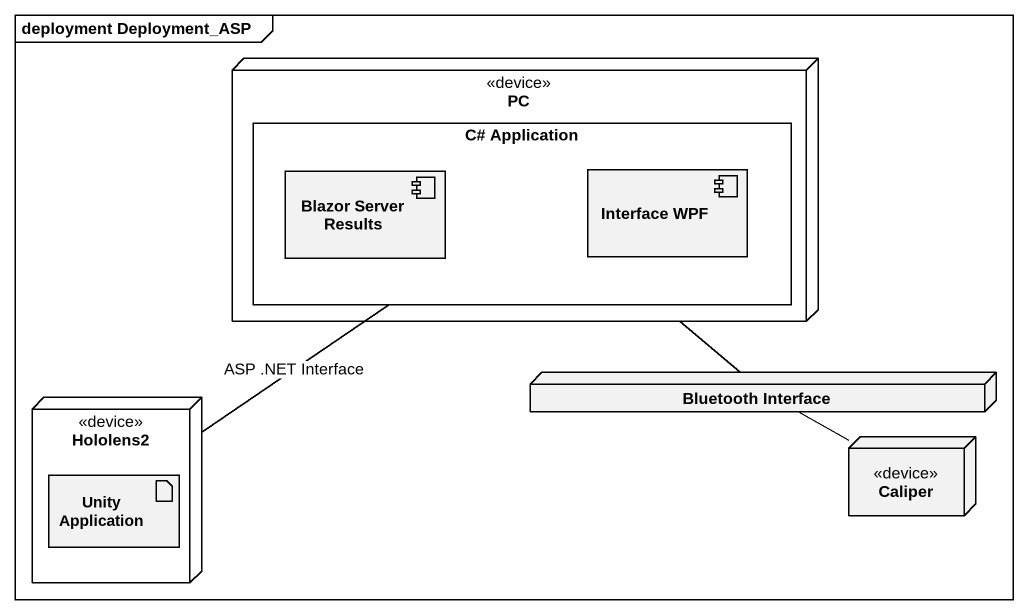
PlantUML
@startuml
mainframe deployment Deployment_ASP
node PC <<device>> {
  rectangle "C# Application" as C_Application {
    component "Blazor Server Results" as Blazor_Server_Results
    component "Interface WPF" as Interface_WPF
  }
}
node Hololens2 <<device>> {
  artifact "Unity Application" as Unity_Application
}
node "Bluetooth Interface" as Bluetooth_Interface
node Caliper <<device>>
PC -- Bluetooth_Interface
C_Application -- Hololens2 : ASP .NET Interface
Bluetooth_Interface -right- Caliper
@enduml
